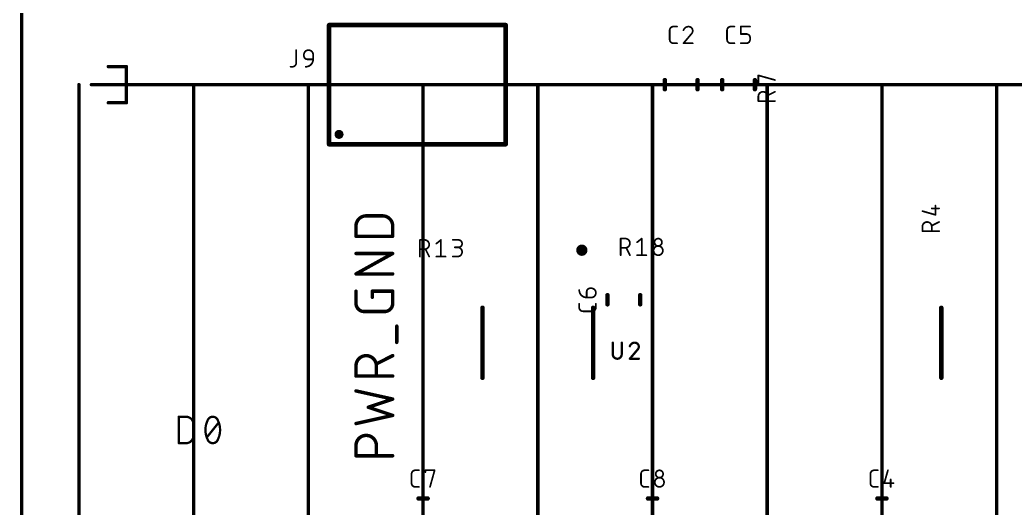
# Model space of a CAD drawing. Extents: x 0 to 95, y -1 to 127.
# Drawn here: x -0.08 to 44, y 21.91 to 43.53 of the extents above; entities that cross this region are included whole.
import ezdxf

# ---------------------------------------------------------------- set-up
doc = ezdxf.new("R2010")
doc.units = 0
doc.layers.add('21', color=253, linetype='CONTINUOUS')
doc.layers.add('25', color=253, linetype='CONTINUOUS')

msp = doc.modelspace()

# ---------------------------------------------------------------- linework, layer by layer
at = {"layer": '21'}
for points, const_width in [([(0, 1.4), (0, 100.4)], 0.1524), ([(13.616, 43.3), (21.436, 43.3)], 0.2), ([(13.616, 38.02), (13.616, 43.3)], 0.2), ([(21.436, 43.3), (21.436, 38.02)], 0.2), ([(3.84, 41.46), (4.64, 41.46)], 0.1524), ([(4.64, 41.46), (4.64, 39.86)], 0.1524), ([(2.54, 40.66), (2.54, -1.25)], 0.1524), ([(7.62, 40.66), (3.09, 40.66)], 0.1524), ([(7.62, 40.66), (7.62, -1.25)], 0.1524), ([(12.7, 40.66), (7.62, 40.66)], 0.1524), ([(12.7, 40.66), (12.7, -1.25)], 0.1524), ([(17.78, 40.66), (12.7, 40.66)], 0.1524), ([(17.78, 40.66), (17.78, -1.25)], 0.1524), ([(22.86, 40.66), (17.78, 40.66)], 0.1524), ([(22.86, 40.66), (22.86, -1.25)], 0.1524), ([(27.94, 40.66), (22.86, 40.66)], 0.1524), ([(27.94, 40.66), (27.94, -1.25)], 0.1524), ([(33.02, 40.66), (27.94, 40.66)], 0.1524), ([(28.485, 40.46), (28.485, 40.86)], 0.2), ([(29.935, 40.46), (29.935, 40.86)], 0.2), ([(31.025, 40.46), (31.025, 40.86)], 0.2), ([(32.475, 40.46), (32.475, 40.86)], 0.2), ([(33.02, 40.66), (33.02, -1.25)], 0.1524), ([(38.1, 40.66), (33.02, 40.66)], 0.1524), ([(38.1, 40.66), (38.1, -1.25)], 0.1524), ([(43.18, 40.66), (38.1, 40.66)], 0.1524), ([(43.18, 40.66), (43.18, -1.25)], 0.1524), ([(48.26, 40.66), (43.18, 40.66)], 0.1524), ([(4.64, 39.86), (3.84, 39.86)], 0.1524), ([(21.436, 38.02), (13.616, 38.02)], 0.2), ([(25.945, 30.935), (25.945, 31.335)], 0.2), ([(27.395, 30.935), (27.395, 31.335)], 0.2), ([(20.41, 30.78), (20.41, 27.68)], 0.2), ([(25.31, 30.78), (25.31, 27.68)], 0.2), ([(40.73, 30.78), (40.73, 27.68)], 0.2), ([(17.58, 22.335), (17.98, 22.335)], 0.2), ([(27.74, 22.335), (28.14, 22.335)], 0.2), ([(37.9, 22.335), (38.3, 22.335)], 0.2)]:
    msp.add_lwpolyline(points, dxfattribs=dict(at, const_width=const_width))
for points, const_width in [([(13.616, 43.35, 1), (13.616, 43.25)], 0.1), ([(13.666, 43.3, 1), (13.566, 43.3)], 0.1), ([(21.486, 43.3, 1), (21.386, 43.3)], 0.1), ([(21.436, 43.25, 1), (21.436, 43.35)], 0.1), ([(3.84, 41.4981, 1), (3.84, 41.4219)], 0.0762), ([(4.6781, 41.46, 1), (4.6019, 41.46)], 0.0762), ([(4.64, 41.4219, 1), (4.64, 41.4981)], 0.0762), ([(2.5781, 40.66, 1), (2.5019, 40.66)], 0.0762), ([(3.09, 40.6981, 1), (3.09, 40.6219)], 0.0762), ([(7.6581, 40.66, 1), (7.5819, 40.66)], 0.0762), ([(7.62, 40.6981, 1), (7.62, 40.6219)], 0.0762), ([(7.62, 40.6219, 1), (7.62, 40.6981)], 0.0762), ([(12.7381, 40.66, 1), (12.6619, 40.66)], 0.0762), ([(12.7, 40.6981, 1), (12.7, 40.6219)], 0.0762), ([(12.7, 40.6219, 1), (12.7, 40.6981)], 0.0762), ([(17.8181, 40.66, 1), (17.7419, 40.66)], 0.0762), ([(17.78, 40.6981, 1), (17.78, 40.6219)], 0.0762), ([(17.78, 40.6219, 1), (17.78, 40.6981)], 0.0762), ([(22.8981, 40.66, 1), (22.8219, 40.66)], 0.0762), ([(22.86, 40.6981, 1), (22.86, 40.6219)], 0.0762), ([(22.86, 40.6219, 1), (22.86, 40.6981)], 0.0762), ([(27.9781, 40.66, 1), (27.9019, 40.66)], 0.0762), ([(27.94, 40.6981, 1), (27.94, 40.6219)], 0.0762), ([(27.94, 40.6219, 1), (27.94, 40.6981)], 0.0762), ([(28.535, 40.86, 1), (28.435, 40.86)], 0.1), ([(29.985, 40.86, 1), (29.885, 40.86)], 0.1), ([(31.075, 40.86, 1), (30.975, 40.86)], 0.1), ([(32.525, 40.86, 1), (32.425, 40.86)], 0.1), ([(33.0581, 40.66, 1), (32.9819, 40.66)], 0.0762), ([(33.02, 40.6981, 1), (33.02, 40.6219)], 0.0762), ([(33.02, 40.6219, 1), (33.02, 40.6981)], 0.0762), ([(38.1381, 40.66, 1), (38.0619, 40.66)], 0.0762), ([(38.1, 40.6981, 1), (38.1, 40.6219)], 0.0762), ([(38.1, 40.6219, 1), (38.1, 40.6981)], 0.0762), ([(43.2181, 40.66, 1), (43.1419, 40.66)], 0.0762), ([(43.18, 40.6981, 1), (43.18, 40.6219)], 0.0762), ([(43.18, 40.6219, 1), (43.18, 40.6981)], 0.0762), ([(28.435, 40.46, 1), (28.535, 40.46)], 0.1), ([(29.885, 40.46, 1), (29.985, 40.46)], 0.1), ([(30.975, 40.46, 1), (31.075, 40.46)], 0.1), ([(32.425, 40.46, 1), (32.525, 40.46)], 0.1), ([(3.84, 39.8981, 1), (3.84, 39.8219)], 0.0762), ([(4.6019, 39.86, 1), (4.6781, 39.86)], 0.0762), ([(4.64, 39.8219, 1), (4.64, 39.8981)], 0.0762), ([(14.056, 38.36, 1), (14.056, 38.56, 1), (14.056, 38.36)], 0.2), ([(13.616, 38.07, 1), (13.616, 37.97)], 0.1), ([(13.566, 38.02, 1), (13.666, 38.02)], 0.1), ([(21.386, 38.02, 1), (21.486, 38.02)], 0.1), ([(21.436, 37.97, 1), (21.436, 38.07)], 0.1), ([(24.81, 33.205, 1), (24.81, 33.455, 1), (24.81, 33.205)], 0.25), ([(25.995, 31.335, 1), (25.895, 31.335)], 0.1), ([(27.445, 31.335, 1), (27.345, 31.335)], 0.1), ([(20.46, 30.78, 1), (20.36, 30.78)], 0.1), ([(25.36, 30.78, 1), (25.26, 30.78)], 0.1), ([(25.895, 30.935, 1), (25.995, 30.935)], 0.1), ([(27.345, 30.935, 1), (27.445, 30.935)], 0.1), ([(40.78, 30.78, 1), (40.68, 30.78)], 0.1), ([(20.36, 27.68, 1), (20.46, 27.68)], 0.1), ([(25.26, 27.68, 1), (25.36, 27.68)], 0.1), ([(40.68, 27.68, 1), (40.78, 27.68)], 0.1), ([(17.58, 22.385, 1), (17.58, 22.285)], 0.1), ([(17.98, 22.285, 1), (17.98, 22.385)], 0.1), ([(27.74, 22.385, 1), (27.74, 22.285)], 0.1), ([(28.14, 22.285, 1), (28.14, 22.385)], 0.1), ([(37.9, 22.385, 1), (37.9, 22.285)], 0.1), ([(38.3, 22.285, 1), (38.3, 22.385)], 0.1)]:
    msp.add_lwpolyline(points, format="xyb", dxfattribs=dict(at, const_width=const_width))
at = {"layer": '25'}
for points, const_width in [([(28.8631, 43.2319, 0.4142), (28.6994, 43.0682)], 0.0762), ([(28.8631, 43.251, 1), (28.8631, 43.2129)], 0.0381), ([(28.8631, 43.2129, 1), (28.8631, 43.2509)], 0.0381), ([(29.0268, 43.2129, 1), (29.0268, 43.251)], 0.0381), ([(29.5364, 43.2319, 0.3252), (29.3113, 43.0682)], 0.0762), ([(29.7206, 43.0478, 0.4142), (29.5364, 43.2319)], 0.0762), ([(29.5364, 43.251, 1), (29.5364, 43.2129)], 0.0381), ([(29.5364, 43.2129, 1), (29.5364, 43.2509)], 0.0381), ([(31.4031, 43.2319, 0.4142), (31.2394, 43.0682)], 0.0762), ([(31.4031, 43.251, 1), (31.4031, 43.2129)], 0.0381), ([(31.4031, 43.2129, 1), (31.4031, 43.2509)], 0.0381), ([(31.5668, 43.2129, 1), (31.5668, 43.251)], 0.0381), ([(31.8513, 43.251, 1), (31.8513, 43.2129)], 0.0381), ([(31.8704, 43.2319, 1), (31.8323, 43.2319)], 0.0381), ([(32.2606, 43.2129, 1), (32.2606, 43.251)], 0.0381), ([(28.7185, 43.0682, 1), (28.6804, 43.0682)], 0.0381), ([(28.6804, 43.0682, 1), (28.7185, 43.0682)], 0.0381), ([(29.2932, 43.0741, 1), (29.3295, 43.0623)], 0.0381), ([(29.646, 42.9183, 1), (29.6723, 42.8907)], 0.0381), ([(29.6592, 42.9045, 0.2053), (29.7206, 43.0478)], 0.0762), ([(29.6737, 42.8922, 1), (29.6447, 42.9169)], 0.0381), ([(29.7396, 43.0477, 1), (29.7015, 43.0478)], 0.0381), ([(29.7015, 43.0478, 1), (29.7396, 43.0478)], 0.0381), ([(31.2585, 43.0682, 1), (31.2204, 43.0682)], 0.0381), ([(31.2204, 43.0682, 1), (31.2585, 43.0682)], 0.0381), ([(31.8513, 42.9236, 1), (31.8513, 42.8855)], 0.0381), ([(31.8323, 42.9045, 1), (31.8704, 42.9045)], 0.0381), ([(32.0969, 42.9236, 1), (32.0969, 42.8855)], 0.0381), ([(32.2606, 42.7408, 0.4142), (32.0969, 42.9045)], 0.0762), ([(32.0969, 42.8855, 1), (32.0969, 42.9236)], 0.0381), ([(32.2796, 42.7408, 1), (32.2415, 42.7408)], 0.0381), ([(32.2415, 42.7408, 1), (32.2796, 42.7408)], 0.0381), ([(28.6994, 42.659, 0.4142), (28.8631, 42.4953)], 0.0762), ([(28.7185, 42.659, 1), (28.6804, 42.659)], 0.0381), ([(28.6804, 42.659, 1), (28.7185, 42.659)], 0.0381), ([(28.8631, 42.5144, 1), (28.8631, 42.4763)], 0.0381), ([(28.8631, 42.4763, 1), (28.8631, 42.5144)], 0.0381), ([(29.0268, 42.4763, 1), (29.0268, 42.5144)], 0.0381), ([(29.3113, 42.5144, 1), (29.3113, 42.4763)], 0.0381), ([(29.2968, 42.5076, 1), (29.3259, 42.483)], 0.0381), ([(29.7206, 42.4763, 1), (29.7206, 42.5144)], 0.0381), ([(31.2394, 42.659, 0.4142), (31.4031, 42.4953)], 0.0762), ([(31.2585, 42.659, 1), (31.2204, 42.659)], 0.0381), ([(31.2204, 42.659, 1), (31.2585, 42.659)], 0.0381), ([(31.4031, 42.5144, 1), (31.4031, 42.4763)], 0.0381), ([(31.4031, 42.4763, 1), (31.4031, 42.5144)], 0.0381), ([(31.5668, 42.4763, 1), (31.5668, 42.5144)], 0.0381), ([(31.8513, 42.5144, 1), (31.8513, 42.4763)], 0.0381), ([(32.0969, 42.4953, 0.4142), (32.2606, 42.659)], 0.0762), ([(32.0969, 42.5144, 1), (32.0969, 42.4763)], 0.0381), ([(32.0969, 42.4763, 1), (32.0969, 42.5144)], 0.0381), ([(32.2796, 42.659, 1), (32.2415, 42.659)], 0.0381), ([(32.2415, 42.659, 1), (32.2796, 42.659)], 0.0381), ([(12.1767, 42.1908, 1), (12.1386, 42.1908)], 0.0381), ([(12.5201, 41.9862, 1), (12.482, 41.9862)], 0.0381), ([(12.482, 41.9862, 1), (12.5201, 41.9862)], 0.0381), ([(12.5201, 41.9453, 1), (12.482, 41.9453)], 0.0381), ([(12.482, 41.9453, 1), (12.5201, 41.9453)], 0.0381), ([(12.9103, 41.9862, 1), (12.5011, 41.9862)], 0.0762), ([(12.5011, 41.9453, 0.4142), (12.6648, 41.7816)], 0.0762), ([(12.8912, 41.9862, 1), (12.9293, 41.9862)], 0.0381), ([(12.9294, 41.9862, 1), (12.8913, 41.9862)], 0.0381), ([(11.9121, 41.4733, 1), (11.9121, 41.4352)], 0.0381), ([(11.9939, 41.4542, 0.4142), (12.1576, 41.6179)], 0.0762), ([(11.9939, 41.4733, 1), (11.9939, 41.4352)], 0.0381), ([(11.9939, 41.4352, 1), (11.9939, 41.4733)], 0.0381), ([(12.1767, 41.6179, 1), (12.1386, 41.6179)], 0.0381), ([(12.1386, 41.6179, 1), (12.1767, 41.6179)], 0.0381), ([(12.5829, 41.4542, 0.4142), (12.9103, 41.7816)], 0.0762), ([(12.5829, 41.4732, 1), (12.5829, 41.4351)], 0.0381), ([(12.6648, 41.8006, 1), (12.6648, 41.7625)], 0.0381), ([(12.6648, 41.7625, 1), (12.6648, 41.8006)], 0.0381), ([(12.9294, 41.7816, 1), (12.8913, 41.7816)], 0.0381), ([(12.8913, 41.7816, 1), (12.9294, 41.7816)], 0.0381), ([(12.9103, 41.7625, 1), (12.9103, 41.8006)], 0.0381), ([(32.6314, 41.0901, 1), (32.6212, 41.0534)], 0.0381), ([(32.6454, 41.0717, 1), (32.6073, 41.0717)], 0.0381), ([(32.6263, 40.6816, 1), (32.6263, 40.6435)], 0.0381), ([(32.6073, 40.6625, 1), (32.6454, 40.6625)], 0.0381), ([(32.7081, 40.6435, 1), (32.7081, 40.6816)], 0.0381), ([(33.3578, 40.8488, 1), (33.368, 40.8855)], 0.0381), ([(33.0355, 40.1407, 1), (32.6263, 40.1407)], 0.0762), ([(32.6454, 40.1407, 1), (32.6073, 40.1407)], 0.0381), ([(32.6073, 40.1407, 1), (32.6454, 40.1407)], 0.0381), ([(33.027, 40.1987, 1), (33.044, 40.1646)], 0.0381), ([(33.0546, 40.1407, 1), (33.0165, 40.1407)], 0.0381), ([(33.0165, 40.1407, 1), (33.0546, 40.1407)], 0.0381), ([(33.3714, 40.3283, 1), (33.3544, 40.3624)], 0.0381), ([(32.6263, 39.9552, 1), (32.6263, 39.9171)], 0.0381), ([(32.6073, 39.9361, 1), (32.6454, 39.9361)], 0.0381), ([(33.0165, 39.9361, 1), (33.0546, 39.9361)], 0.0381), ([(33.3629, 39.9171, 1), (33.3629, 39.9552)], 0.0381), ([(40.4873, 35.3059, 1), (40.4492, 35.3059)], 0.0381), ([(15.2598, 34.8517, 0.4142), (14.8082, 34.4001)], 0.1524), ([(15.2598, 34.8898, 1), (15.2598, 34.8136)], 0.0762), ([(15.2598, 34.8136, 1), (15.2598, 34.8898)], 0.0762), ([(16.4338, 34.4001, 0.4142), (15.9822, 34.8517)], 0.1524), ([(15.9822, 34.8898, 1), (15.9822, 34.8136)], 0.0762), ([(15.9822, 34.8136, 1), (15.9822, 34.8898)], 0.0762), ([(39.9005, 35.0787, 1), (39.8901, 35.0421)], 0.0381), ([(40.3045, 35.2022, 1), (40.3045, 35.1641)], 0.0381), ([(40.4492, 34.8967, 1), (40.4873, 34.8967)], 0.0381), ([(40.463, 34.8784, 1), (40.4734, 34.915)], 0.0381), ([(40.6319, 35.1641, 1), (40.6319, 35.2022)], 0.0381), ([(14.8463, 34.4001, 1), (14.7701, 34.4001)], 0.0762), ([(14.7701, 34.4001, 1), (14.8463, 34.4001)], 0.0762), ([(16.4719, 34.4001, 1), (16.3957, 34.4001)], 0.0762), ([(16.3957, 34.4001, 1), (16.4719, 34.4001)], 0.0762), ([(39.9143, 34.3749, 1), (39.8762, 34.3749)], 0.0381), ([(39.8762, 34.3749, 1), (39.9143, 34.3749)], 0.0381), ([(40.3045, 34.3749, 1), (39.8953, 34.3749)], 0.0762), ([(40.296, 34.4329, 1), (40.313, 34.3988)], 0.0381), ([(40.3236, 34.3749, 1), (40.2855, 34.3749)], 0.0381), ([(40.2855, 34.3749, 1), (40.3236, 34.3749)], 0.0381), ([(40.6404, 34.5625, 1), (40.6234, 34.5966)], 0.0381), ([(14.8082, 33.9867, 1), (14.8082, 33.9105)], 0.0762), ([(14.7701, 33.9486, 1), (14.8463, 33.9486)], 0.0762), ([(16.3957, 33.9486, 1), (16.4719, 33.9486)], 0.0762), ([(16.4338, 33.9105, 1), (16.4338, 33.9867)], 0.0762), ([(39.8762, 34.1703, 1), (39.9143, 34.1703)], 0.0381), ([(39.8953, 34.1894, 1), (39.8953, 34.1513)], 0.0381), ([(40.2855, 34.1703, 1), (40.3236, 34.1703)], 0.0381), ([(40.6319, 34.1513, 1), (40.6319, 34.1894)], 0.0381), ([(17.6403, 33.8038, 1), (17.6403, 33.7657)], 0.0381), ([(17.6593, 33.7847, 1), (17.6212, 33.7847)], 0.0381), ([(17.8449, 33.8038, 1), (17.8449, 33.7657)], 0.0381), ([(17.8449, 33.3755, 1), (17.8449, 33.7847)], 0.0762), ([(17.8449, 33.7657, 1), (17.8449, 33.8038)], 0.0381), ([(18.3548, 33.6359, 1), (18.3786, 33.6061)], 0.0381), ([(18.5904, 33.7847, 1), (18.5523, 33.7847)], 0.0381), ([(18.5832, 33.7698, 1), (18.5594, 33.7996)], 0.0381), ([(19.0982, 33.8038, 1), (19.0982, 33.7657)], 0.0381), ([(19.3438, 33.8038, 1), (19.3438, 33.7657)], 0.0381), ([(19.3438, 33.4573, 1), (19.3438, 33.7847)], 0.0762), ([(19.3438, 33.7657, 1), (19.3438, 33.8038)], 0.0381), ([(26.5494, 33.8447, 1), (26.5113, 33.8447)], 0.0381), ([(26.5303, 33.8638, 1), (26.5303, 33.8257)], 0.0381), ([(26.7349, 33.4355, 1), (26.7349, 33.8447)], 0.0762), ([(26.7349, 33.8638, 1), (26.7349, 33.8257)], 0.0381), ([(26.7349, 33.8257, 1), (26.7349, 33.8638)], 0.0381), ([(27.2448, 33.6959, 1), (27.2686, 33.6661)], 0.0381), ([(27.4804, 33.8447, 1), (27.4423, 33.8447)], 0.0381), ([(27.4732, 33.8298, 1), (27.4494, 33.8596)], 0.0381), ([(28.3974, 33.3127, 1), (27.9882, 33.3127)], 0.0762), ([(28.3565, 33.681, 1), (28.0291, 33.681)], 0.0762), ([(28.0291, 33.681, 1), (28.3565, 33.681)], 0.0762), ([(28.0482, 33.681, 1), (28.0101, 33.681)], 0.0381), ([(28.0101, 33.681, 1), (28.0482, 33.681)], 0.0381), ([(28.3756, 33.681, 1), (28.3375, 33.681)], 0.0381), ([(28.3375, 33.681, 1), (28.3756, 33.681)], 0.0381), ([(14.8082, 33.2225, 1), (14.8082, 33.1463)], 0.0762), ([(16.4523, 33.151, 1), (16.4153, 33.2177)], 0.0762), ([(16.4338, 33.1463, 1), (16.4338, 33.2225)], 0.0762), ([(17.6403, 33.3945, 1), (17.6403, 33.3564)], 0.0381), ([(17.6212, 33.0481, 1), (17.6593, 33.0481)], 0.0381), ([(17.8449, 33.3945, 1), (17.8449, 33.3564)], 0.0381), ([(17.8449, 33.3564, 1), (17.8449, 33.3945)], 0.0381), ([(17.9029, 33.384, 1), (17.8688, 33.367)], 0.0381), ([(18.0325, 33.0396, 1), (18.0666, 33.0566)], 0.0381), ([(18.3667, 33.0671, 1), (18.3667, 33.029)], 0.0381), ([(18.5523, 33.0481, 1), (18.5904, 33.0481)], 0.0381), ([(18.7759, 33.029, 1), (18.7759, 33.0671)], 0.0381), ([(19.0982, 33.0671, 1), (19.0982, 33.029)], 0.0381), ([(19.1801, 33.4764, 1), (19.1801, 33.4383)], 0.0381), ([(19.3028, 33.0481, 1), (19.3028, 33.4573)], 0.0762), ([(19.3028, 33.4764, 1), (19.3028, 33.4383)], 0.0381), ([(19.3028, 33.0671, 1), (19.3028, 33.029)], 0.0381), ([(19.3028, 33.029, 1), (19.3028, 33.0671)], 0.0381), ([(19.3438, 33.4764, 1), (19.3438, 33.4383)], 0.0381), ([(19.3438, 33.4383, 1), (19.3438, 33.4764)], 0.0381), ([(26.5303, 33.4545, 1), (26.5303, 33.4164)], 0.0381), ([(26.5113, 33.1081, 1), (26.5494, 33.1081)], 0.0381), ([(26.7349, 33.4545, 1), (26.7349, 33.4164)], 0.0381), ([(26.7349, 33.4164, 1), (26.7349, 33.4545)], 0.0381), ([(26.7929, 33.444, 1), (26.7588, 33.427)], 0.0381), ([(26.9225, 33.0996, 1), (26.9566, 33.1166)], 0.0381), ([(27.2567, 33.1272, 1), (27.2567, 33.0891)], 0.0381), ([(27.4423, 33.1081, 1), (27.4804, 33.1081)], 0.0381), ([(27.6659, 33.0891, 1), (27.6659, 33.1272)], 0.0381), ([(27.9882, 33.3127, 1), (28.3974, 33.3127)], 0.0762), ([(28.0073, 33.3127, 1), (27.9692, 33.3127)], 0.0381), ([(27.9692, 33.3127, 1), (28.0073, 33.3127)], 0.0381), ([(28.4165, 33.3127, 1), (28.3784, 33.3127)], 0.0381), ([(28.3784, 33.3127, 1), (28.4165, 33.3127)], 0.0381), ([(14.8082, 32.3193, 1), (14.8082, 32.2431)], 0.0762), ([(14.7897, 32.3145, 1), (14.8267, 32.2479)], 0.0762), ([(16.4338, 32.2431, 1), (16.4338, 32.3193)], 0.0762), ([(14.8463, 31.517, 1), (14.7701, 31.517)], 0.0762), ([(15.5688, 31.517, 1), (15.4926, 31.517)], 0.0762), ([(15.5307, 31.5551, 1), (15.5307, 31.4789)], 0.0762), ([(16.4719, 31.517, 1), (16.3957, 31.517)], 0.0762), ([(16.4338, 31.4789, 1), (16.4338, 31.5551)], 0.0762), ([(24.6953, 31.5637, 0.4142), (25.0227, 31.2363)], 0.0762), ([(24.7143, 31.5637, 1), (24.6762, 31.5637)], 0.0381), ([(25.0417, 31.4819, 1), (25.0036, 31.4819)], 0.0381), ([(25.0036, 31.4819, 1), (25.0417, 31.4819)], 0.0381), ([(25.1864, 31.6456, 0.4142), (25.0227, 31.4819)], 0.0762), ([(25.1864, 31.6646, 1), (25.1864, 31.6265)], 0.0381), ([(25.1864, 31.6265, 1), (25.1864, 31.6646)], 0.0381), ([(25.2273, 31.2363, 1), (25.2273, 31.6456)], 0.0762), ([(25.2273, 31.6646, 1), (25.2273, 31.6265)], 0.0381), ([(25.2273, 31.6265, 1), (25.2273, 31.6646)], 0.0381), ([(14.8082, 30.9752, 0.4142), (15.1694, 30.6139)], 0.1524), ([(14.8463, 30.9752, 1), (14.7701, 30.9751)], 0.0762), ([(14.7701, 30.9752, 1), (14.8463, 30.9752)], 0.0762), ([(15.4926, 31.2461, 1), (15.5688, 31.2461)], 0.0762), ([(16.0726, 30.6139, 0.4142), (16.4338, 30.9752)], 0.1524), ([(16.4719, 30.9752, 1), (16.3957, 30.9752)], 0.0762), ([(16.3957, 30.9752, 1), (16.4719, 30.9752)], 0.0762), ([(24.7143, 30.9518, 1), (24.6762, 30.9518)], 0.0381), ([(25.0036, 31.2363, 1), (25.0417, 31.2363)], 0.0381), ([(25.0227, 31.2554, 1), (25.0227, 31.2173)], 0.0381), ([(25.0227, 31.2173, 1), (25.0227, 31.2554)], 0.0381), ([(25.2273, 31.2554, 1), (25.2273, 31.2173)], 0.0381), ([(25.2273, 31.2173, 1), (25.2273, 31.2554)], 0.0381), ([(25.451, 30.9518, 1), (25.4129, 30.9518)], 0.0381), ([(15.1694, 30.652, 1), (15.1694, 30.5758)], 0.0762), ([(15.1694, 30.5758, 1), (15.1694, 30.652)], 0.0762), ([(16.0726, 30.652, 1), (16.0726, 30.5758)], 0.0762), ([(16.0726, 30.5758, 1), (16.0726, 30.652)], 0.0762), ([(24.6953, 30.7881, 0.4142), (24.859, 30.6244)], 0.0762), ([(24.7143, 30.7881, 1), (24.6762, 30.7881)], 0.0381), ([(24.6762, 30.7881, 1), (24.7143, 30.7881)], 0.0381), ([(24.859, 30.6435, 1), (24.859, 30.6054)], 0.0381), ([(24.859, 30.6054, 1), (24.859, 30.6435)], 0.0381), ([(25.2682, 30.6244, 0.4142), (25.4319, 30.7881)], 0.0762), ([(25.2682, 30.6435, 1), (25.2682, 30.6054)], 0.0381), ([(25.2682, 30.6054, 1), (25.2682, 30.6435)], 0.0381), ([(25.451, 30.7881, 1), (25.4129, 30.7881)], 0.0381), ([(25.4129, 30.7881, 1), (25.451, 30.7881)], 0.0381), ([(16.6525, 29.9678, 1), (16.5763, 29.9678)], 0.0762), ([(16.5763, 29.2453, 1), (16.6525, 29.2453)], 0.0762), ([(26.2062, 29.236, 1), (26.1554, 29.236)], 0.0508), ([(26.6013, 29.236, 1), (26.5505, 29.236)], 0.0508), ([(27.154, 29.236, 0.3252), (26.9367, 29.078)], 0.1016), ([(26.9125, 29.0858, 1), (26.9609, 29.0701)], 0.0508), ([(27.3318, 29.0582, 0.4142), (27.154, 29.236)], 0.1016), ([(27.154, 29.2614, 1), (27.154, 29.2106)], 0.0508), ([(27.154, 29.2106, 1), (27.154, 29.2614)], 0.0508), ([(27.2725, 28.9199, 0.2052), (27.3318, 29.0582)], 0.1016), ([(27.3572, 29.0582, 1), (27.3064, 29.0582)], 0.0508), ([(15.7113, 28.2089, 1), (14.8082, 28.2089)], 0.1524), ([(16.4508, 28.6264, 1), (16.4168, 28.6945)], 0.0762), ([(26.1808, 28.7224, 1), (26.5759, 28.7224)], 0.1016), ([(26.2062, 28.7224, 1), (26.1554, 28.7224)], 0.0508), ([(26.1554, 28.7224, 1), (26.2062, 28.7224)], 0.0508), ([(26.6013, 28.7224, 1), (26.5505, 28.7224)], 0.0508), ([(26.5505, 28.7224, 1), (26.6013, 28.7224)], 0.0508), ([(27.255, 28.9383, 1), (27.2901, 28.9015)], 0.0508), ([(27.2919, 28.9035, 1), (27.2532, 28.9364)], 0.0508), ([(27.3064, 29.0582, 1), (27.3572, 29.0582)], 0.0508), ([(14.8463, 28.2089, 1), (14.7701, 28.2089)], 0.0762), ([(14.7701, 28.2089, 1), (14.8463, 28.2089)], 0.0762), ([(15.6943, 28.3333, 1), (15.7284, 28.2651)], 0.0762), ([(15.7494, 28.2089, 1), (15.6732, 28.2089)], 0.0762), ([(15.6732, 28.2089, 1), (15.7494, 28.2089)], 0.0762), ([(26.9173, 28.5413, 1), (26.9561, 28.5083)], 0.0508), ([(26.9367, 28.5502, 1), (26.9367, 28.4994)], 0.0508), ([(27.3318, 28.4994, 1), (27.3318, 28.5502)], 0.0508), ([(14.8082, 27.7954, 1), (14.8082, 27.7192)], 0.0762), ([(14.7701, 27.7573, 1), (14.8463, 27.7573)], 0.0762), ([(15.6732, 27.7573, 1), (15.7494, 27.7573)], 0.0762), ([(16.4338, 27.7192, 1), (16.4338, 27.7954)], 0.0762), ([(14.8165, 27.1358, 1), (14.7999, 27.0614)], 0.0762), ([(15.3621, 26.4122, 1), (15.338, 26.3399)], 0.0762), ([(15.338, 26.4122, 1), (15.3621, 26.3399)], 0.0762), ([(16.4458, 26.7012, 1), (16.4218, 26.7735)], 0.0762), ([(16.4255, 26.7001, 1), (16.4421, 26.7745)], 0.0762), ([(6.9843, 25.9542, 1), (6.9335, 25.9542)], 0.0508), ([(6.9589, 25.9796, 1), (6.9589, 25.9288)], 0.0508), ([(7.608, 25.6296, 0.4142), (7.2835, 25.9542)], 0.1016), ([(7.2835, 25.9796, 1), (7.2835, 25.9288)], 0.0508), ([(7.2835, 25.9288, 1), (7.2835, 25.9796)], 0.0508), ([(8.4645, 25.9542, 0.3205), (8.2374, 25.7919)], 0.1016), ([(8.6917, 25.7919, 0.3205), (8.4645, 25.9542)], 0.1016), ([(8.4645, 25.9796, 1), (8.4645, 25.9288)], 0.0508), ([(8.4645, 25.9288, 1), (8.4645, 25.9796)], 0.0508), ([(16.4218, 25.9787, 1), (16.4458, 26.051)], 0.0762), ([(16.4421, 25.9777, 1), (16.4255, 26.052)], 0.0762), ([(7.6334, 25.6296, 1), (7.5826, 25.6296)], 0.0508), ([(7.5826, 25.6296, 1), (7.6334, 25.6296)], 0.0508), ([(8.2374, 25.7919, 0.1139), (8.14, 25.37)], 0.1016), ([(8.2133, 25.8002, 1), (8.2614, 25.7837)], 0.0508), ([(8.2602, 25.7808, 1), (8.2145, 25.8031)], 0.0508), ([(8.7146, 25.8031, 1), (8.6689, 25.7808)], 0.0508), ([(8.7891, 25.37, 0.1139), (8.6917, 25.7919)], 0.1016), ([(8.6677, 25.7837, 1), (8.7158, 25.8002)], 0.0508), ([(8.744, 25.6787, 1), (8.7044, 25.7104)], 0.0508), ([(14.7999, 25.6908, 1), (14.8165, 25.6164)], 0.0762), ([(7.2835, 24.7858, 0.4142), (7.608, 25.1104)], 0.1016), ([(7.6334, 25.1104, 1), (7.5826, 25.1104)], 0.0508), ([(7.5826, 25.1104, 1), (7.6334, 25.1104)], 0.0508), ([(8.14, 25.37, 0.1139), (8.2374, 24.9481)], 0.1016), ([(8.1654, 25.37, 1), (8.1146, 25.37)], 0.0508), ([(8.1146, 25.37, 1), (8.1654, 25.37)], 0.0508), ([(8.6917, 24.9481, 0.1139), (8.7891, 25.37)], 0.1016), ([(8.8145, 25.37, 1), (8.7637, 25.37)], 0.0508), ([(8.7637, 25.37, 1), (8.8145, 25.37)], 0.0508), ([(15.7113, 24.6778, 1), (14.8082, 24.6778)], 0.1524), ([(6.9589, 24.8112, 1), (6.9589, 24.7604)], 0.0508), ([(6.9335, 24.7858, 1), (6.9843, 24.7858)], 0.0508), ([(7.2835, 24.8112, 1), (7.2834, 24.7604)], 0.0508), ([(7.2835, 24.7604, 1), (7.2835, 24.8112)], 0.0508), ([(8.1851, 25.0613, 1), (8.2247, 25.0296)], 0.0508), ([(8.2614, 24.9563, 1), (8.2133, 24.9398)], 0.0508), ([(8.2374, 24.9481, 0.3205), (8.4645, 24.7858)], 0.1016), ([(8.2145, 24.9369, 1), (8.2602, 24.9592)], 0.0508), ([(8.4645, 24.7858, 0.3205), (8.6917, 24.9481)], 0.1016), ([(8.4645, 24.8112, 1), (8.4645, 24.7604)], 0.0508), ([(8.4645, 24.7604, 1), (8.4645, 24.8112)], 0.0508), ([(8.6689, 24.9592, 1), (8.7146, 24.9369)], 0.0508), ([(8.7158, 24.9398, 1), (8.6677, 24.9563)], 0.0508), ([(14.8463, 24.6778, 1), (14.7701, 24.6778)], 0.0762), ([(14.7701, 24.6778, 1), (14.8463, 24.6778)], 0.0762), ([(15.7494, 24.6778, 1), (15.6732, 24.6778)], 0.0762), ([(15.6732, 24.6778, 1), (15.7494, 24.6778)], 0.0762), ([(14.8082, 24.2643, 1), (14.8082, 24.1881)], 0.0762), ([(14.7701, 24.2262, 1), (14.8463, 24.2262)], 0.0762), ([(15.6732, 24.2262, 1), (15.7494, 24.2262)], 0.0762), ([(16.4338, 24.1881, 1), (16.4338, 24.2643)], 0.0762), ([(17.4331, 23.5847, 0.4142), (17.2694, 23.421)], 0.0762), ([(17.2885, 23.421, 1), (17.2504, 23.421)], 0.0381), ([(17.2504, 23.421, 1), (17.2885, 23.421)], 0.0381), ([(17.4331, 23.6038, 1), (17.4331, 23.5657)], 0.0381), ([(17.4331, 23.5657, 1), (17.4331, 23.6037)], 0.0381), ([(17.5968, 23.5657, 1), (17.5968, 23.6038)], 0.0381), ([(17.8813, 23.6038, 1), (17.8813, 23.5657)], 0.0381), ([(17.9004, 23.5847, 1), (17.8623, 23.5847)], 0.0381), ([(17.8623, 23.5029, 1), (17.9004, 23.5029)], 0.0381), ([(18.3089, 23.5796, 1), (18.2722, 23.5898)], 0.0381), ([(18.2906, 23.5657, 1), (18.2906, 23.6038)], 0.0381), ([(27.5931, 23.5847, 0.4142), (27.4294, 23.421)], 0.0762), ([(27.4485, 23.421, 1), (27.4104, 23.421)], 0.0381), ([(27.4104, 23.421, 1), (27.4485, 23.421)], 0.0381), ([(27.5931, 23.6038, 1), (27.5931, 23.5657)], 0.0381), ([(27.5931, 23.5657, 1), (27.5931, 23.6037)], 0.0381), ([(27.7568, 23.5657, 1), (27.7568, 23.6038)], 0.0381), ([(28.1013, 23.421, 1), (28.0632, 23.421)], 0.0381), ([(28.0632, 23.421, 1), (28.1013, 23.421)], 0.0381), ([(28.4096, 23.421, 1), (28.0823, 23.421)], 0.0762), ([(28.0823, 23.421, 1), (28.4096, 23.421)], 0.0762), ([(28.4287, 23.421, 1), (28.3906, 23.421)], 0.0381), ([(28.3906, 23.421, 1), (28.4287, 23.421)], 0.0381), ([(37.7531, 23.5847, 0.4142), (37.5894, 23.421)], 0.0762), ([(37.6085, 23.421, 1), (37.5704, 23.421)], 0.0381), ([(37.5704, 23.421, 1), (37.6085, 23.421)], 0.0381), ([(37.7531, 23.6038, 1), (37.7531, 23.5657)], 0.0381), ([(37.7531, 23.5657, 1), (37.7531, 23.6037)], 0.0381), ([(37.9168, 23.5657, 1), (37.9168, 23.6038)], 0.0381), ([(38.3833, 23.5795, 1), (38.3467, 23.5899)], 0.0381), ([(17.2694, 23.0118, 0.4142), (17.4331, 22.8481)], 0.0762), ([(17.2885, 23.0118, 1), (17.2504, 23.0118)], 0.0381), ([(17.2504, 23.0118, 1), (17.2885, 23.0118)], 0.0381), ([(27.4294, 23.0118, 0.4142), (27.5931, 22.8481)], 0.0762), ([(27.4485, 23.0118, 1), (27.4104, 23.0118)], 0.0381), ([(27.4104, 23.0118, 1), (27.4485, 23.0118)], 0.0381), ([(28.4506, 23.0527, 1), (28.0413, 23.0527)], 0.0762), ([(28.0413, 23.0527, 1), (28.4506, 23.0527)], 0.0762), ([(28.0604, 23.0527, 1), (28.0223, 23.0527)], 0.0381), ([(28.0223, 23.0527, 1), (28.0604, 23.0527)], 0.0381), ([(28.4696, 23.0527, 1), (28.4315, 23.0527)], 0.0381), ([(28.4315, 23.0527, 1), (28.4696, 23.0527)], 0.0381), ([(37.5894, 23.0118, 0.4142), (37.7531, 22.8481)], 0.0762), ([(37.6085, 23.0118, 1), (37.5704, 23.0118)], 0.0381), ([(37.5704, 23.0118, 1), (37.6085, 23.0118)], 0.0381), ([(38.2013, 23.0308, 1), (38.2013, 22.9927)], 0.0381), ([(38.183, 23.017, 1), (38.2197, 23.0066)], 0.0381), ([(38.5068, 23.1755, 1), (38.4687, 23.1755)], 0.0381), ([(38.6106, 22.9927, 1), (38.6106, 23.0308)], 0.0381), ([(17.4331, 22.8672, 1), (17.4331, 22.8291)], 0.0381), ([(17.4331, 22.8291, 1), (17.4331, 22.8672)], 0.0381), ([(17.5968, 22.8291, 1), (17.5968, 22.8672)], 0.0381), ([(18.0676, 22.8532, 1), (18.1043, 22.843)], 0.0381), ([(27.5931, 22.8672, 1), (27.5931, 22.8291)], 0.0381), ([(27.5931, 22.8291, 1), (27.5931, 22.8672)], 0.0381), ([(27.7568, 22.8291, 1), (27.7568, 22.8672)], 0.0381), ([(37.7531, 22.8672, 1), (37.7531, 22.8291)], 0.0381), ([(37.7531, 22.8291, 1), (37.7531, 22.8672)], 0.0381), ([(37.9168, 22.8291, 1), (37.9168, 22.8672)], 0.0381), ([(38.4687, 22.8481, 1), (38.5068, 22.8481)], 0.0381)]:
    msp.add_lwpolyline(points, format="xyb", dxfattribs=dict(at, const_width=const_width))
for points, const_width in [([(28.8631, 43.2319), (29.0268, 43.2319)], 0.0762), ([(31.4031, 43.2319), (31.5668, 43.2319)], 0.0762), ([(31.8513, 42.9045), (31.8513, 43.2319)], 0.0762), ([(31.8513, 43.2319), (32.2606, 43.2319)], 0.0762), ([(28.6994, 42.659), (28.6994, 43.0682)], 0.0762), ([(29.6592, 42.9045), (29.3113, 42.4953)], 0.0762), ([(31.2394, 42.659), (31.2394, 43.0682)], 0.0762), ([(32.0969, 42.9045), (31.8513, 42.9045)], 0.0762), ([(32.2606, 42.659), (32.2606, 42.7408)], 0.0762), ([(29.0268, 42.4953), (28.8631, 42.4953)], 0.0762), ([(29.3113, 42.4953), (29.7206, 42.4953)], 0.0762), ([(31.5668, 42.4953), (31.4031, 42.4953)], 0.0762), ([(31.8513, 42.4953), (32.0969, 42.4953)], 0.0762), ([(12.1576, 42.1908), (12.1576, 41.6179)], 0.0762), ([(12.5011, 41.9453), (12.5011, 41.9862)], 0.0762), ([(12.9103, 41.9862), (12.9103, 41.7816)], 0.0762), ([(11.9939, 41.4542), (11.9121, 41.4542)], 0.0762), ([(12.9103, 41.7816), (12.6648, 41.7816)], 0.0762), ([(32.6263, 40.6625), (32.6263, 41.0717)], 0.0762), ([(32.6263, 41.0717), (33.3629, 40.8671)], 0.0762), ([(32.7081, 40.6625), (32.6263, 40.6625)], 0.0762), ([(32.6263, 39.9361), (32.6263, 40.1407)], 0.0762), ([(33.3629, 40.3453), (33.0355, 40.1816)], 0.0762), ([(33.0355, 40.1407), (33.0355, 39.9361)], 0.0762), ([(33.3629, 39.9361), (32.6263, 39.9361)], 0.0762), ([(40.4682, 34.8967), (40.4682, 35.3059)], 0.0762), ([(15.2598, 34.8517), (15.9822, 34.8517)], 0.1524), ([(39.8953, 35.0604), (40.4682, 34.8967)], 0.0762), ([(40.3045, 35.1832), (40.6319, 35.1832)], 0.0762), ([(14.8082, 33.9486), (14.8082, 34.4001)], 0.1524), ([(16.4338, 34.4001), (16.4338, 33.9486)], 0.1524), ([(39.8953, 34.1703), (39.8953, 34.3749)], 0.0762), ([(40.6319, 34.5795), (40.3045, 34.4158)], 0.0762), ([(40.3045, 34.3749), (40.3045, 34.1703)], 0.0762), ([(16.4338, 33.9486), (14.8082, 33.9486)], 0.1524), ([(40.6319, 34.1703), (39.8953, 34.1703)], 0.0762), ([(17.6403, 33.0481), (17.6403, 33.7847)], 0.0762), ([(17.6403, 33.7847), (17.8449, 33.7847)], 0.0762), ([(18.3667, 33.621), (18.5713, 33.7847)], 0.0762), ([(18.5713, 33.7847), (18.5713, 33.0481)], 0.0762), ([(19.0982, 33.7847), (19.3438, 33.7847)], 0.0762), ([(26.5303, 33.1081), (26.5303, 33.8447)], 0.0762), ([(26.5303, 33.8447), (26.7349, 33.8447)], 0.0762), ([(27.2567, 33.681), (27.4613, 33.8447)], 0.0762), ([(27.4613, 33.8447), (27.4613, 33.1081)], 0.0762), ([(14.8082, 32.2812), (16.4338, 33.1844)], 0.1524), ([(16.4338, 33.1844), (14.8082, 33.1844)], 0.1524), ([(17.8449, 33.3755), (17.6403, 33.3755)], 0.0762), ([(18.0495, 33.0481), (17.8858, 33.3755)], 0.0762), ([(18.3667, 33.0481), (18.7759, 33.0481)], 0.0762), ([(19.0982, 33.0481), (19.3028, 33.0481)], 0.0762), ([(19.3438, 33.4573), (19.1801, 33.4573)], 0.0762), ([(26.7349, 33.4355), (26.5303, 33.4355)], 0.0762), ([(26.9395, 33.1081), (26.7758, 33.4355)], 0.0762), ([(27.2567, 33.1081), (27.6659, 33.1081)], 0.0762), ([(16.4338, 32.2812), (14.8082, 32.2812)], 0.1524), ([(14.8082, 30.9752), (14.8082, 31.517)], 0.1524), ([(15.5307, 31.2461), (15.5307, 31.517)], 0.1524), ([(15.5307, 31.517), (16.4338, 31.517)], 0.1524), ([(16.4338, 31.517), (16.4338, 30.9752)], 0.1524), ([(25.0227, 31.2363), (25.0227, 31.4819)], 0.0762), ([(25.1864, 31.6456), (25.2273, 31.6456)], 0.0762), ([(24.6953, 30.7881), (24.6953, 30.9518)], 0.0762), ([(25.2273, 31.2363), (25.0227, 31.2363)], 0.0762), ([(25.4319, 30.9518), (25.4319, 30.7881)], 0.0762), ([(16.0726, 30.6139), (15.1694, 30.6139)], 0.1524), ([(25.2682, 30.6244), (24.859, 30.6244)], 0.0762), ([(16.6144, 29.2453), (16.6144, 29.9678)], 0.1524), ([(26.1808, 29.236), (26.1808, 28.7224)], 0.1016), ([(26.5759, 28.7224), (26.5759, 29.236)], 0.1016), ([(16.4338, 28.6605), (15.7113, 28.2992)], 0.1524), ([(27.2725, 28.9199), (26.9367, 28.5248)], 0.1016), ([(14.8082, 27.7573), (14.8082, 28.2089)], 0.1524), ([(15.7113, 28.2089), (15.7113, 27.7573)], 0.1524), ([(26.9367, 28.5248), (27.3318, 28.5248)], 0.1016), ([(16.4338, 27.7573), (14.8082, 27.7573)], 0.1524), ([(16.4338, 26.7373), (14.8082, 27.0986)], 0.1524), ([(15.3501, 26.3761), (16.4338, 26.7373)], 0.1524), ([(16.4338, 26.0149), (15.3501, 26.3761)], 0.1524), ([(6.9589, 24.7858), (6.9589, 25.9542)], 0.1016), ([(6.9589, 25.9542), (7.2835, 25.9542)], 0.1016), ([(14.8082, 25.6536), (16.4338, 26.0149)], 0.1524), ([(7.608, 25.6296), (7.608, 25.1104)], 0.1016), ([(8.2049, 25.0454), (8.7242, 25.6946)], 0.1016), ([(7.2835, 24.7858), (6.9589, 24.7858)], 0.1016), ([(14.8082, 24.2262), (14.8082, 24.6778)], 0.1524), ([(15.7113, 24.6778), (15.7113, 24.2262)], 0.1524), ([(16.4338, 24.2262), (14.8082, 24.2262)], 0.1524), ([(17.2694, 23.0118), (17.2694, 23.421)], 0.0762), ([(17.4331, 23.5847), (17.5968, 23.5847)], 0.0762), ([(17.8813, 23.5029), (17.8813, 23.5847)], 0.0762), ([(17.8813, 23.5847), (18.2906, 23.5847)], 0.0762), ([(18.2906, 23.5847), (18.086, 22.8481)], 0.0762), ([(27.4294, 23.0118), (27.4294, 23.421)], 0.0762), ([(27.5931, 23.5847), (27.7568, 23.5847)], 0.0762), ([(37.5894, 23.0118), (37.5894, 23.421)], 0.0762), ([(37.7531, 23.5847), (37.9168, 23.5847)], 0.0762), ([(38.365, 23.5847), (38.2013, 23.0118)], 0.0762), ([(38.2013, 23.0118), (38.6106, 23.0118)], 0.0762), ([(38.4878, 23.1755), (38.4878, 22.8481)], 0.0762), ([(17.5968, 22.8481), (17.4331, 22.8481)], 0.0762), ([(27.7568, 22.8481), (27.5931, 22.8481)], 0.0762), ([(37.9168, 22.8481), (37.7531, 22.8481)], 0.0762)]:
    msp.add_lwpolyline(points, dxfattribs=dict(at, const_width=const_width))

doc.saveas('drawing.dxf')
